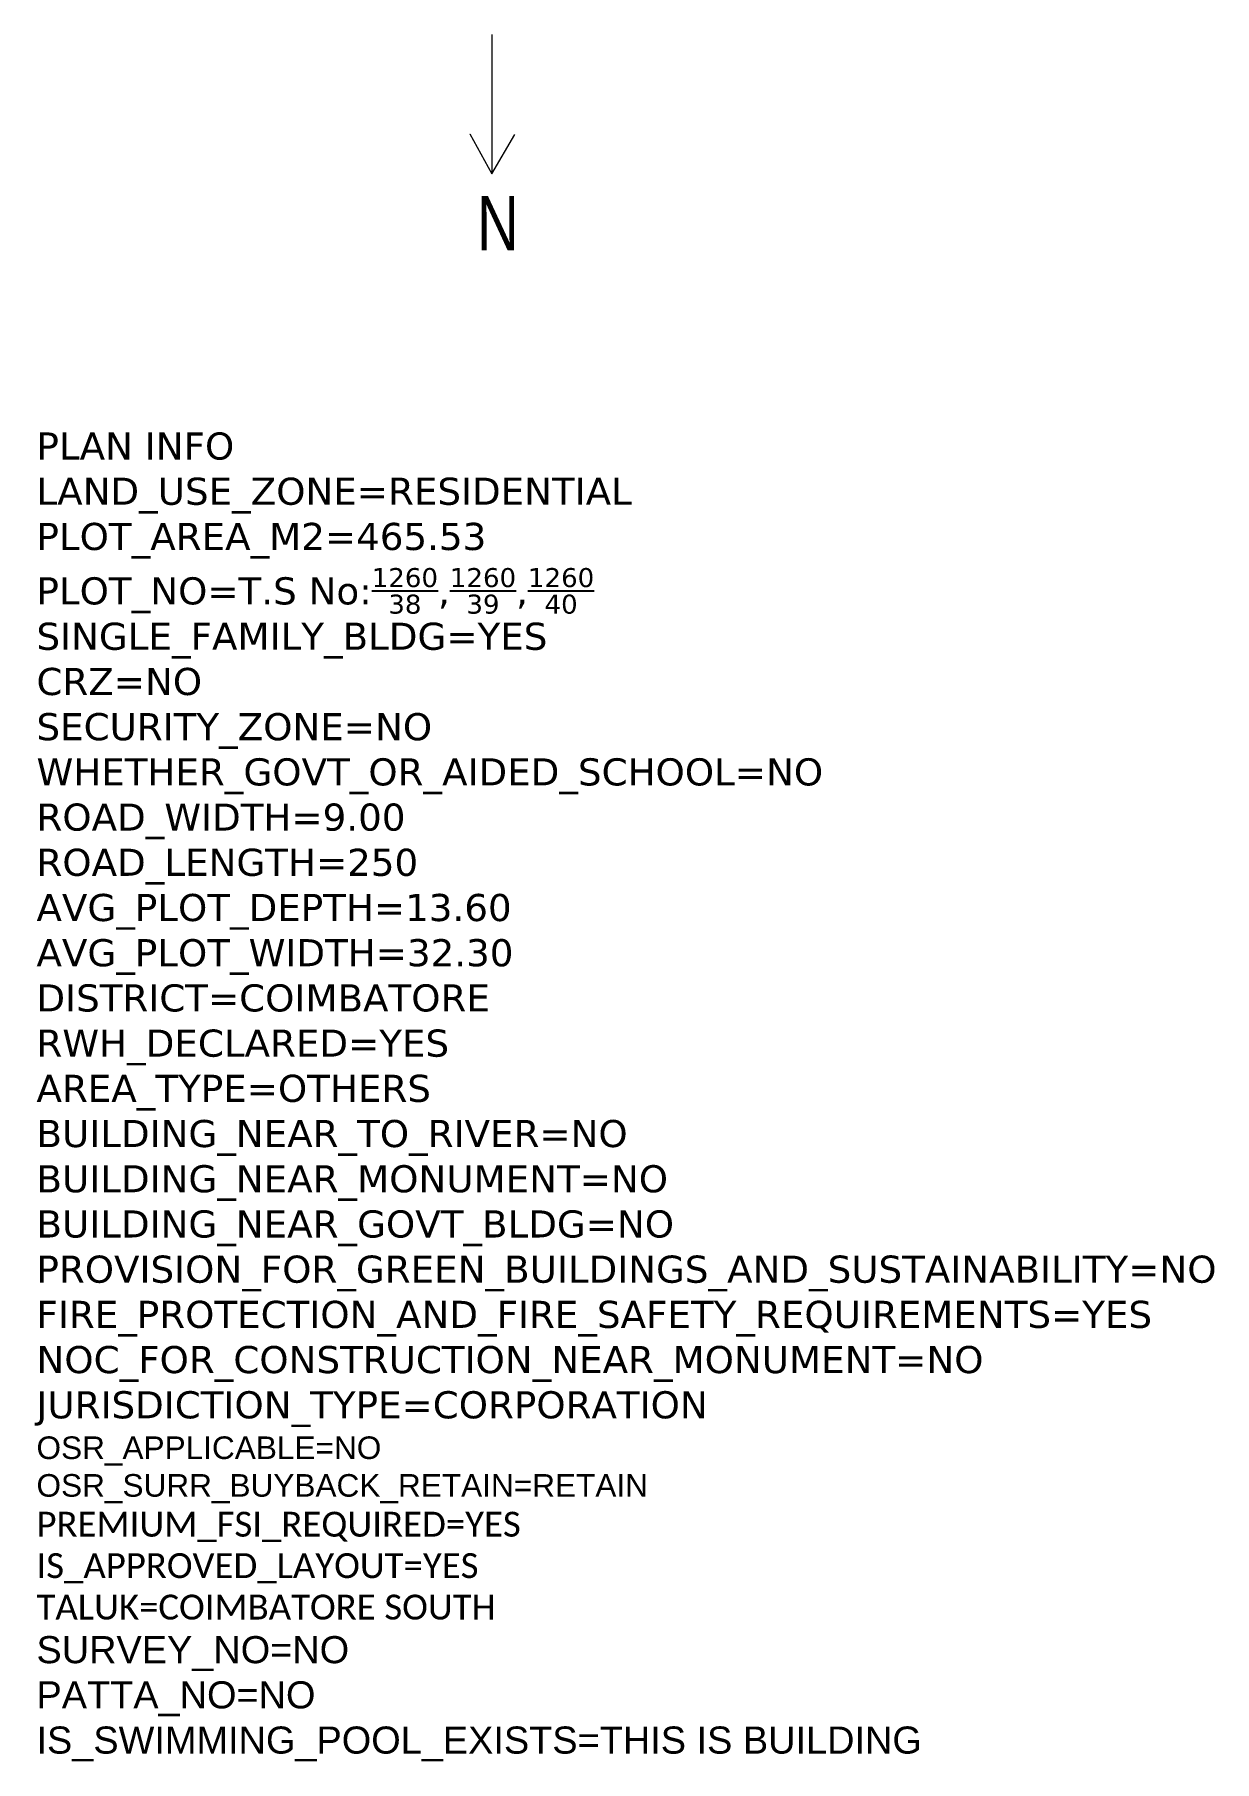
# Model space of a CAD drawing. Header units: metres. Extents: x 1161 to 1456, y 119 to 208.
# Drawn here: x 1412 to 1455.5, y 142.4 to 206.1 of the extents above; entities that cross this region are included whole.
import ezdxf

# ---------------------------------------------------------------- set-up
doc = ezdxf.new("R2010")
doc.units = ezdxf.units.M
doc.header["$MEASUREMENT"] = 0
doc.layers.add('NORTH_DIRECTION', color=7, linetype='Continuous', lineweight=0)
doc.layers.add('PLAN_INFO', color=1, linetype='Continuous', plot=False)
doc.styles.get("Standard").update_dxf_attribs({"font": 'verdana.ttf'})
doc.styles.add('USA TEXT', font='GOTHIC.TTF', dxfattribs={"width": 0.8})

msp = doc.modelspace()

# ---------------------------------------------------------------- linework, layer by layer
at = {"layer": 'NORTH_DIRECTION'}
for points in [[(1428.8681, 206.1036), (1428.8681, 206.1036), (1428.8681, 200.9704), (1429.708, 202.4229)], [(1428.0557, 202.4396), (1428.0557, 202.4396), (1428.8681, 200.9704)]]:
    msp.add_lwpolyline(points, dxfattribs=at)

# ---------------------------------------------------------------- texts
at = {"layer": 'NORTH_DIRECTION', "insert": (1428.3165, 200.1457), "char_height": 2, "attachment_point": 1, "style": 'USA TEXT'}
msp.add_mtext_dynamic_manual_height_columns('N', width=1.18507, gutter_width=30, heights=[2.6513], dxfattribs=at)
at = {"layer": 'PLAN_INFO', "insert": (1412.078, 191.431), "char_height": 1, "width": 36.175583, "attachment_point": 1}
msp.add_mtext('\\A1;PLAN INFO\\PLAND_USE_ZONE=RESIDENTIAL\\PPLOT_AREA_M2=465.53\\PPLOT_NO=T.S No:{\\H0.7x;\\S1260/38;},{\\H0.7x;\\S1260/39;},{\\H0.7x;\\S1260/40;} \\PSINGLE_FAMILY_BLDG=YES\\PCRZ=NO\\PSECURITY_ZONE=NO\\PWHETHER_GOVT_OR_AIDED_SCHOOL=NO\\PROAD_WIDTH=9.00\\PROAD_LENGTH=250\\PAVG_PLOT_DEPTH=13.60\\PAVG_PLOT_WIDTH=32.30\\PDISTRICT=COIMBATORE\\PRWH_DECLARED=YES\\PAREA_TYPE=OTHERS\\PBUILDING_NEAR_TO_RIVER=NO\\PBUILDING_NEAR_MONUMENT=NO\\PBUILDING_NEAR_GOVT_BLDG=NO\\PPROVISION_FOR_GREEN_BUILDINGS_AND_SUSTAINABILITY=NO\\PFIRE_PROTECTION_AND_FIRE_SAFETY_REQUIREMENTS=YES\\PNOC_FOR_CONSTRUCTION_NEAR_MONUMENT=NO\\PJURISDICTION_TYPE=CORPORATION\\P{\\fArial|b0|i0|c0|p34;\\H0.83333x;OSR_APPLICABLE=NO\\POSR_SURR_BUYBACK_RETAIN=RETAIN\\fCalibri|b0|i0|c0|p34;\\H1.1x;\\PPREMIUM_FSI_REQUIRED=YES\\PIS_APPROVED_LAYOUT=YES\\PTALUK=COIMBATORE SOUTH\\P\\A0;\\fArial|b0|i0|c0|p34;\\H1.0909x;SURVEY_NO=NO\\PPATTA_NO=NO\\PIS_SWIMMING_POOL_EXISTS=THIS IS BUILDING}', dxfattribs=at)

doc.saveas('drawing.dxf')
